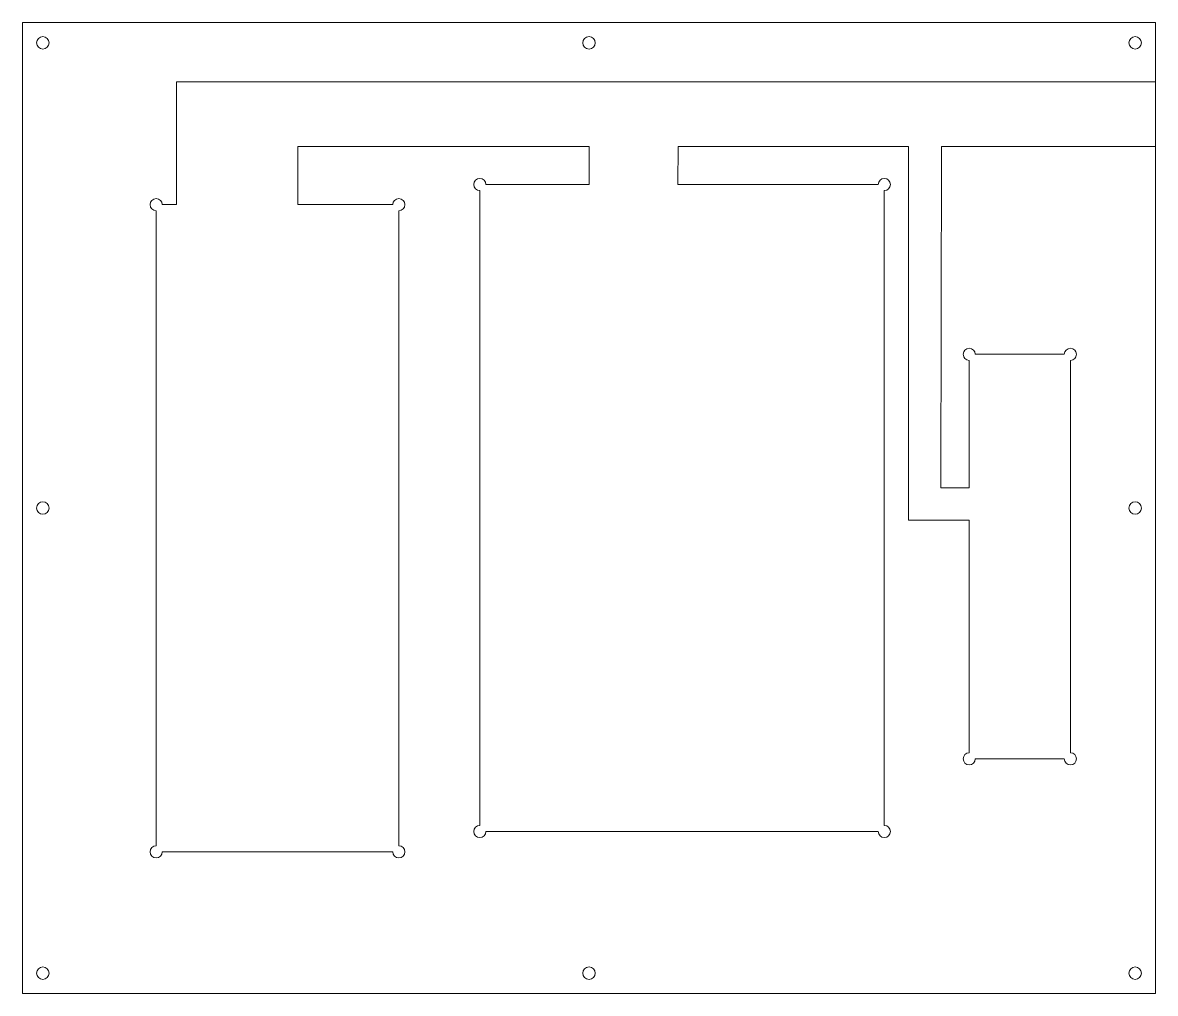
# Model space of a CAD drawing. Header units: millimetres. Extents: x -140 to 140, y -120 to 120.
import ezdxf

# ---------------------------------------------------------------- set-up
doc = ezdxf.new("R2010")
doc.units = ezdxf.units.MM

msp = doc.modelspace()

# ---------------------------------------------------------------- linework, layer by layer
at = {"color": 7, "linetype": 'Continuous', "lineweight": 15}
for p, q in [((140, 120), (-140, 120)), ((-140, 120), (-140, -120)), ((140, -120), (140, 120)), ((-102, 105.34), (-102, 75)), ((140, 105.34), (-102, 105.34)), ((-72, 89.34), (0, 89.34)), ((-72, 75), (-72, 89.34)), ((0, 89.34), (0, 80)), ((22, 80), (22.02, 89.34)), ((22.02, 89.34), (79, 89.34)), ((79, 89.34), (79, -3)), ((87, 5), (87.12, 89.34)), ((87.12, 89.34), (140, 89.34)), ((-27, 78.5), (-27, -78.5)), ((0, 80), (-25.5, 80)), ((71.5, 80), (22, 80)), ((73, 78.5), (73, -78.5)), ((-107, 73.5), (-107, -83.5)), ((-102, 75), (-105.5, 75)), ((-48.5, 75), (-72, 75)), ((-47, 73.5), (-47, -83.5)), ((94, 36.5), (94, 5)), ((117.5, 38), (95.5, 38)), ((119, 36.5), (119, -60.5)), ((94, 5), (87, 5)), ((79, -3), (94, -3)), ((94, -3), (94, -60.5)), ((117.5, -62), (95.5, -62)), ((71.5, -80), (-25.5, -80)), ((-48.5, -85), (-105.5, -85)), ((-140, -120), (140, -120))]:
    msp.add_line(p, q, dxfattribs=at)
for centre in [(-135, 115), (0, 115), (135, 115), (-135, 0), (135, 0), (-135, -115), (0, -115), (135, -115)]:
    msp.add_circle(centre, 1.55, dxfattribs=at)
for centre, start, end in [((-27, 80), 0, 270), ((73, 80), 270, 180), ((-107, 75), 0, 270), ((-47, 75), 270, 180), ((94, 38), 0, 270), ((119, 38), 270, 180), ((94, -62), 90, 0), ((119, -62), 180, 90), ((-27, -80), 90, 0), ((73, -80), 180, 90), ((-107, -85), 90, 0), ((-47, -85), 180, 90)]:
    msp.add_arc(centre, 1.5, start, end, dxfattribs=at)

doc.saveas('drawing.dxf')
